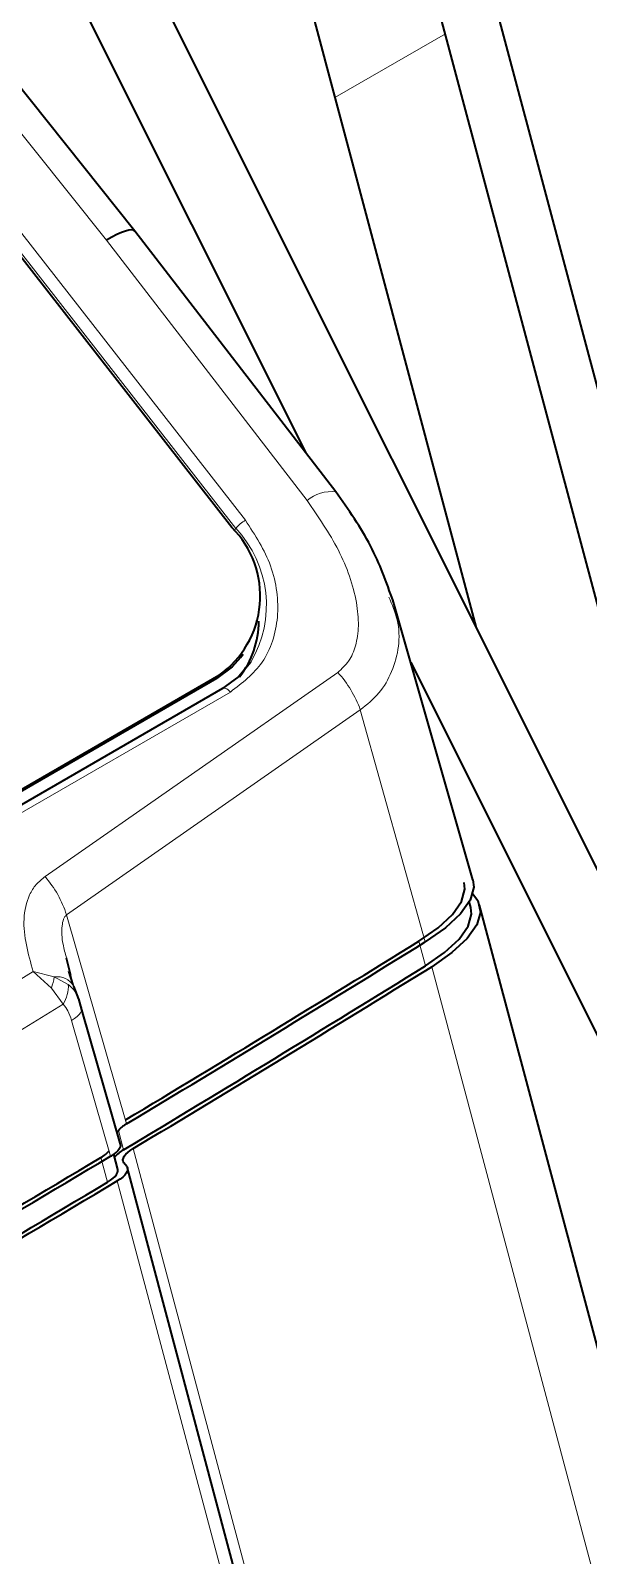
# Paper-space layout 'Blatt1' of a CAD drawing. Header units: millimetres. Extents: x 0 to 1189, y 0 to 841.
# Drawn here: x 849.69 to 852.14, y 652.9 to 659.6 of the extents above; entities that cross this region are included whole.
import ezdxf

# ---------------------------------------------------------------- set-up
doc = ezdxf.new("R2010")
doc.units = ezdxf.units.MM

psp = doc.layouts.new('Blatt1')

# ---------------------------------------------------------------- linework, layer by layer
at = {"color": 7, "linetype": 'Continuous', "lineweight": 35}
for p, q in [((852.5919, 655.5392), (851.0426, 661.3492)), ((852.8442, 655.5483), (851.3084, 661.3074)), ((850.6013, 660.8992), (851.6476, 656.9757)), ((849.9758, 660.3147), (856.666, 646.9528)), ((849.6929, 660.1514), (850.8974, 657.7458)), ((850.1449, 658.721), (849.3197, 659.754)), ((850.5722, 657.4174), (849.3041, 659.0417)), ((851.0301, 657.5739), (850.145, 658.7209)), ((851.6334, 655.8671), (851.2801, 657.0994)), ((850.6104, 656.8459), (850.6214, 656.8604)), ((844.9999, 653.5835), (850.5154, 656.7675)), ((851.3592, 656.8235), (856.3832, 646.7895)), ((850.5043, 656.7529), (844.9889, 653.5689)), ((850.5309, 656.7088), (845.0155, 653.5248)), ((851.6242, 655.7463), (851.6174, 655.7718)), ((853.114, 650.3151), (851.6629, 655.7566)), ((849.8635, 655.4468), (849.8441, 655.5233)), ((849.873, 655.4062), (849.8545, 655.4658)), ((849.8988, 655.3425), (849.8762, 655.3997)), ((849.9115, 655.2951), (849.8984, 655.3435)), ((850.0835, 654.698), (849.9115, 655.2953)), ((850.0697, 654.5934), (850.0518, 654.6605)), ((850.109, 654.6059), (850.0964, 654.6225)), ((851.5635, 649.1574), (850.1124, 654.5989))]:
    psp.add_line(p, q, dxfattribs=at)
at = {"color": 8, "linetype": 'Continuous', "lineweight": 18}
for p, q in [((849.1957, 659.7122), (850.0194, 658.6811)), ((851.5119, 659.5895), (851.0254, 659.3087)), ((850.6316, 657.449), (849.3636, 659.0733)), ((849.3208, 659.0379), (850.5889, 657.4136)), ((850.0194, 658.6811), (850.9029, 657.5361)), ((850.5889, 657.4136), (850.5819, 657.4046)), ((851.0383, 656.7801), (849.7498, 655.8815)), ((850.5154, 656.7675), (850.5043, 656.7529)), ((845.0502, 653.5096), (850.5656, 656.6936)), ((849.844, 655.7134), (851.1375, 656.615)), ((851.4231, 655.5941), (851.1375, 656.615)), ((849.844, 655.7134), (850.1087, 654.7942)), ((851.3949, 655.5973), (851.424, 655.4885)), ((852.9031, 650.0438), (851.4521, 655.4853)), ((849.6968, 655.4638), (848.2275, 654.5641)), ((849.7772, 655.3914), (849.6968, 655.4638)), ((849.6968, 655.4638), (849.7898, 655.4402)), ((849.8518, 655.4074), (849.7898, 655.4402)), ((849.8792, 655.3849), (849.8635, 655.4468)), ((849.8293, 655.3205), (849.7772, 655.3914)), ((848.3152, 654.3921), (849.8293, 655.3205)), ((850.0799, 654.7147), (849.9119, 655.298)), ((850.0382, 654.6516), (849.8663, 655.2486)), ((850.0725, 654.7646), (850.0951, 654.6799)), ((850.1377, 654.6854), (851.5888, 649.2439)), ((849.9954, 654.6461), (850.0244, 654.5373)), ((851.5183, 649.1013), (850.0672, 654.5428))]:
    psp.add_line(p, q, dxfattribs=at)
at = {"color": 7, "linetype": 'Continuous', "lineweight": 35, "flags": 128}
for points in [[(850.6104, 656.8459), (850.5738, 656.8049), (850.5043, 656.7529)], [(850.6554, 656.8248), (850.6027, 656.7621), (850.527, 656.7054)], [(851.3949, 655.5973), (851.4796, 655.6563), (851.5429, 655.7154), (851.5829, 655.7726), (851.5982, 655.8259), (851.5952, 655.8551)], [(851.6334, 655.8671), (851.637, 655.8345), (851.6209, 655.7784), (851.5788, 655.7183), (851.512, 655.6561), (851.4231, 655.5941)], [(851.6321, 655.8066), (851.6554, 655.7759), (851.666, 655.7258), (851.65, 655.6697), (851.6079, 655.6095), (851.5411, 655.5473), (851.4521, 655.4853)], [(851.424, 655.4885), (851.5086, 655.5475), (851.572, 655.6066), (851.612, 655.6638), (851.6272, 655.717), (851.6242, 655.7463)], [(850.0964, 654.6225), (850.0931, 654.6289), (850.0923, 654.6359), (850.0941, 654.6435), (850.0982, 654.6515), (850.1048, 654.6599), (850.1137, 654.6684), (850.1247, 654.6769), (850.1377, 654.6854)], [(850.0244, 654.5373), (850.0376, 654.5458), (850.0487, 654.5544), (850.0577, 654.5629), (850.0643, 654.5713), (850.0685, 654.5794), (850.0703, 654.587), (850.0697, 654.5934)], [(850.109, 654.6059), (850.1122, 654.5995), (850.113, 654.5925), (850.1113, 654.5848), (850.1071, 654.5768), (850.1004, 654.5684), (850.0915, 654.5599), (850.0803, 654.5513), (850.0672, 654.5428)]]:
    psp.add_lwpolyline(points, dxfattribs=at)
at = {"color": 8, "linetype": 'Continuous', "lineweight": 18, "flags": 128}
for points in [[(850.5309, 656.7088), (850.5345, 656.7102), (850.5393, 656.7106), (850.5445, 656.7097), (850.5499, 656.7074), (850.5554, 656.7038), (850.5607, 656.6992), (850.5656, 656.6936)], [(849.8663, 655.2486), (849.8793, 655.2573), (849.8904, 655.266), (849.8994, 655.2746), (849.906, 655.283), (849.9102, 655.291), (849.912, 655.2986), (849.9112, 655.3055), (849.908, 655.3117)]]:
    psp.add_lwpolyline(points, dxfattribs=at)
at = {"color": 8, "linetype": 'Continuous', "lineweight": 18}
for centre, radius, start, end in [((851.008, 657.4149), 0.1604, 82.07568, 130.93179), ((850.7161, 657.3035), 0.1682, 120.12661, 139.11324), ((850.2324, 657.0752), 0.4916, 329.38144, 43.51437), ((850.6807, 656.4531), 0.4846, 19.51068, 42.43905), ((849.3748, 655.5611), 0.4933, 17.985, 40.51708), ((849.5828, 655.468), 0.2089, 338.50175, 352.35864), ((849.8021, 655.354), 0.0871, 31.68589, 98.09764), ((849.7062, 655.3989), 0.1459, 327.53326, 3.36272)]:
    psp.add_arc(centre, radius, start, end, dxfattribs=at)
at = {"color": 7, "linetype": 'Continuous', "lineweight": 35}
for centre, radius, start, end in [((850.2712, 657.1163), 0.4257, 304.99098, 45.0205), ((850.289, 657.0088), 0.4023, 321.78606, 359.4381), ((790.6269, 753.9719), 115.6301, 300.955701, 301.70449), ((790.613, 754.0367), 115.71, 300.942604, 301.704472), ((790.627, 753.9102), 115.6854, 300.933953, 301.704398), ((790.6421, 753.9279), 115.71, 300.94261, 301.704472), ((850.1539, 654.5711), 0.1237, 118.41627, 142.63283), ((785.242, 763.2429), 126.4368, 299.188097, 300.806526), ((785.237, 763.2927), 126.4993, 299.1798, 300.814823), ((849.9318, 654.7623), 0.1325, 298.70361, 319.46802), ((785.271, 763.1341), 126.4368, 299.188097, 300.806526), ((785.266, 763.1839), 126.4993, 299.179805, 300.814818)]:
    psp.add_arc(centre, radius, start, end, dxfattribs=at)
psp.add_ellipse((849.909, 658.5357), major_axis=(0.236, 0.1853), ratio=0.190727, start_param=6.281575, end_param=7.224387, dxfattribs=at)
for points, knots in [([(851.2814, 657.0949), (851.2525, 657.1761), (851.1941, 657.3406), (851.0852, 657.4954), (851.0301, 657.5738)], [0, 0, 0, 0, 0.493883, 1, 1, 1, 1]), ([(850.1087, 654.7942), (850.1043, 654.7914), (850.094, 654.785), (850.0813, 654.7747), (850.0718, 654.7649), (850.0688, 654.7593), (850.0677, 654.7571)], [0, 0, 0, 0, 0.224232, 0.521518, 0.818795, 1, 1, 1, 1]), ([(850.0382, 654.6516), (850.0426, 654.6544), (850.0529, 654.6608), (850.0658, 654.6712), (850.0764, 654.6823), (850.0813, 654.6911), (850.0835, 654.6963), (850.0835, 654.6979), (850.0835, 654.698)], [0, 0, 0, 0, 0.177093, 0.411882, 0.646664, 0.881443, 0.998528, 1, 1, 1, 1])]:
    psp.add_open_spline(points, degree=3, knots=knots, dxfattribs=at)
at = {"color": 8, "linetype": 'Continuous', "lineweight": 18}
for points, knots in [([(850.9029, 657.5361), (850.9525, 657.4643), (851.0511, 657.3218), (851.1184, 657.1295), (851.1326, 656.9871), (851.1205, 656.8996), (851.0907, 656.8278), (851.0555, 656.7957), (851.0383, 656.7801)], [0, 0, 0, 0, 0.286381, 0.568919, 0.694994, 0.809782, 0.907624, 1, 1, 1, 1]), ([(850.5656, 656.6936), (850.6173, 656.733), (850.697, 656.7939), (850.7543, 656.9163), (850.7764, 657.0217), (850.7734, 657.1341), (850.7397, 657.2819), (850.6741, 657.3833), (850.6316, 657.449)], [0, 0, 0, 0, 0.239443, 0.369668, 0.5, 0.630225, 0.760557, 1, 1, 1, 1]), ([(851.1375, 656.615), (851.1666, 656.6386), (851.226, 656.6869), (851.2979, 656.8168), (851.3241, 656.9664), (851.2773, 657.078), (851.2634, 657.1112)], [0, 0, 0, 0, 0.194017, 0.396192, 0.820602, 1, 1, 1, 1]), ([(849.7498, 655.8815), (849.736, 655.8706), (849.7077, 655.8483), (849.6708, 655.7872), (849.6424, 655.6601), (849.675, 655.5422), (849.6968, 655.4638)], [0, 0, 0, 0, 0.123567, 0.251624, 0.501919, 1, 1, 1, 1]), ([(849.8441, 655.5233), (849.8383, 655.5434), (849.8249, 655.5899), (849.821, 655.6495), (849.8283, 655.6899), (849.836, 655.7058), (849.8414, 655.7109), (849.844, 655.7134)], [0, 0, 0, 0, 0.309382, 0.713233, 0.870122, 0.937607, 1, 1, 1, 1]), ([(849.8518, 655.4074), (849.8642, 655.3957), (849.8905, 655.371), (849.902, 655.3322), (849.908, 655.3117)], [0, 0, 0, 0, 0.4734011, 1, 1, 1, 1]), ([(849.8663, 655.2486), (849.8615, 655.2634), (849.8527, 655.2909), (849.8367, 655.3111), (849.8293, 655.3205)], [0, 0, 0, 0, 0.535318, 1, 1, 1, 1])]:
    psp.add_open_spline(points, degree=3, knots=knots, dxfattribs=at)

doc.saveas('drawing.dxf')
